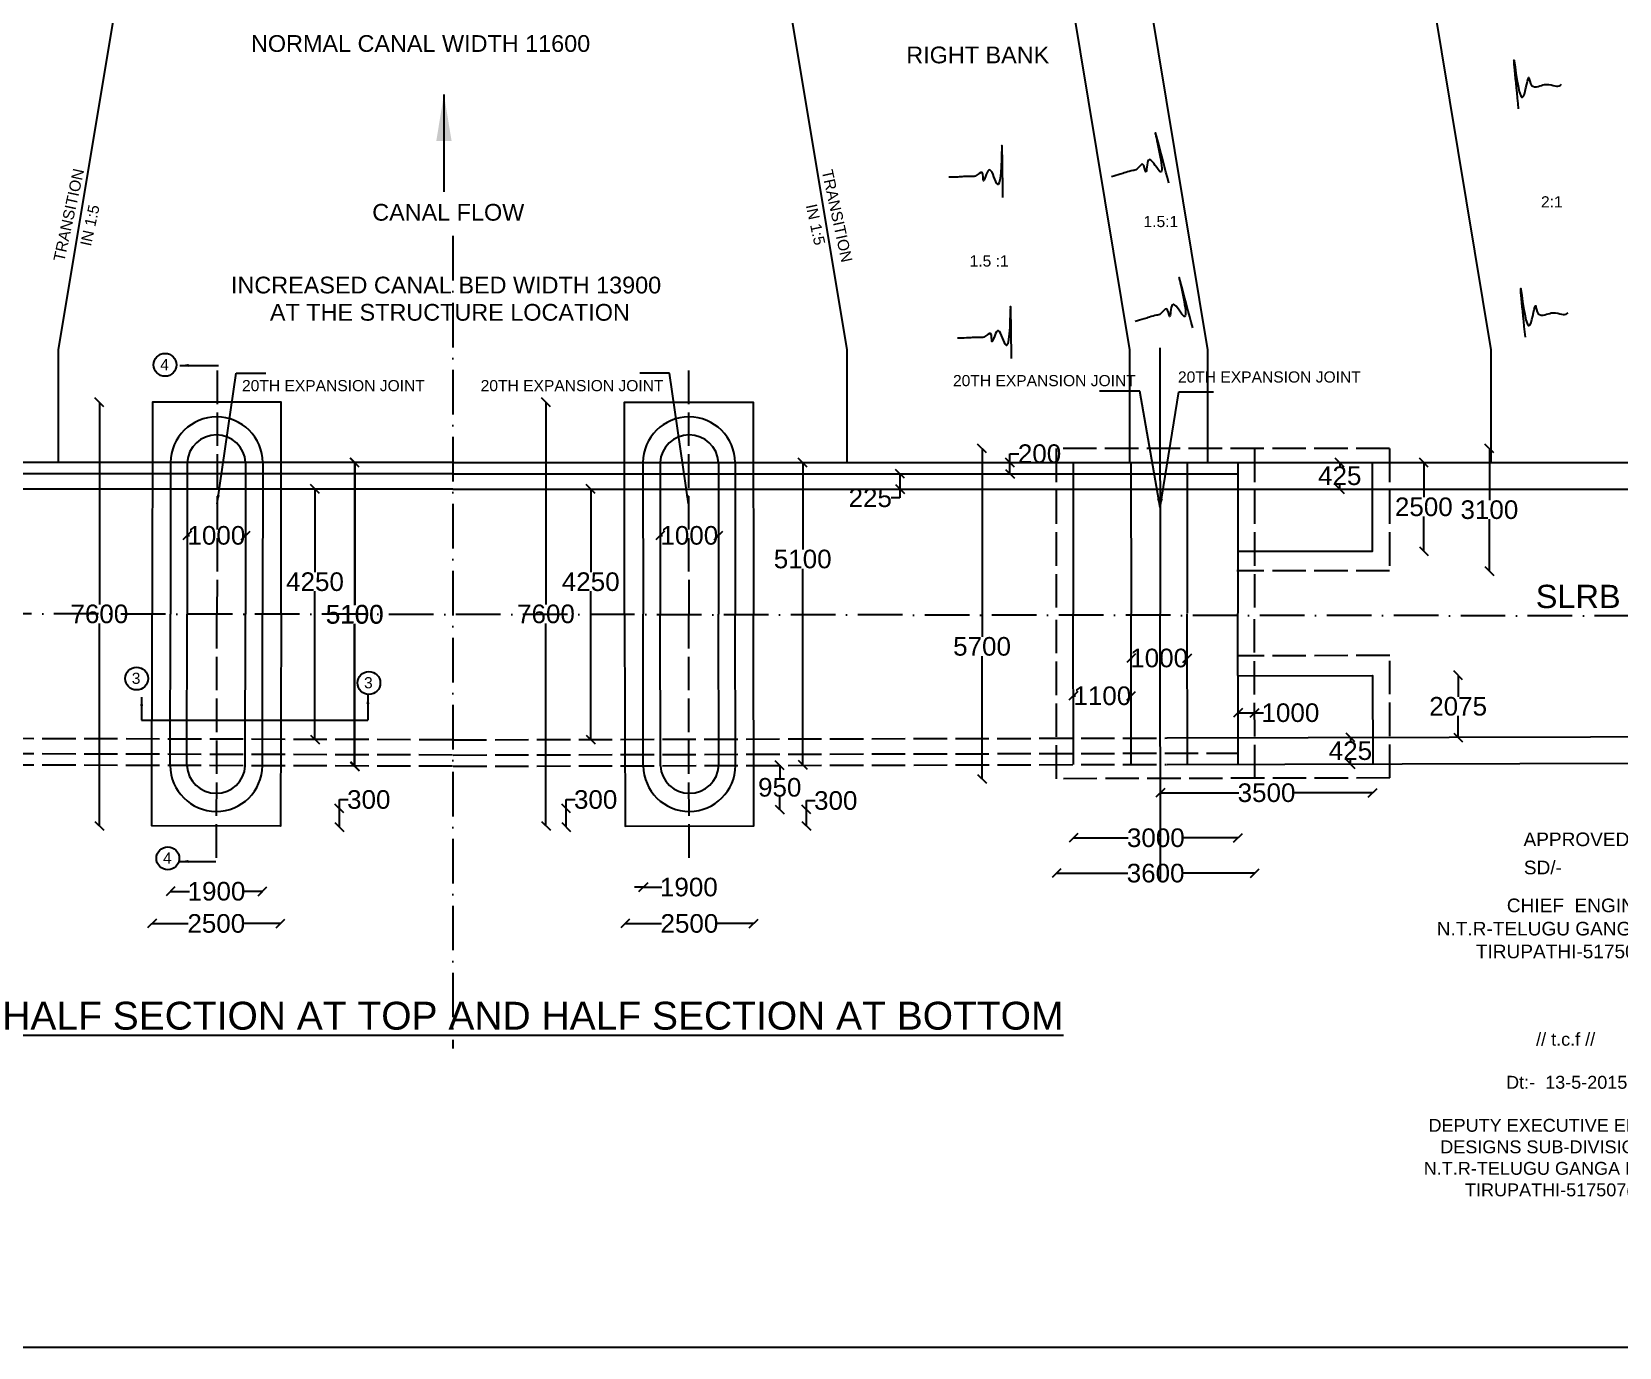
# Model space of a CAD drawing. Header units: millimetres. Extents: x 5124 to 3404099, y 2311 to 45957502.
# Drawn here: x 3370448 to 3387514, y 45924050 to 45938189 of the extents above; entities that cross this region are included whole.
import ezdxf

# ---------------------------------------------------------------- set-up
doc = ezdxf.new("R2010")
doc.units = ezdxf.units.MM
doc.header["$MEASUREMENT"] = 0
doc.linetypes.add('ACAD_ISO02W100', pattern=[15, 12, -3])
doc.linetypes.add('ACAD_ISO10W100', pattern=[18, 12, -3, 0, -3])
for name, color, linetype in [('DIMENSION', 7, 'Continuous'), ('DRAWING', 7, 'Continuous'), ('TEXT', 7, 'Continuous')]:
    doc.layers.add(name, color=color, linetype=linetype)
doc.styles.get("Standard").update_dxf_attribs({"font": 'arial.ttf', "height": 200})
doc.dimstyles.get("Standard").update_dxf_attribs({"dimtxt": 200, "dimasz": 110, "dimexe": 0.18, "dimexo": 0.0625, "dimgap": 0.09, "dimtad": 0, "dimtih": 1, "dimtoh": 1, "dimdec": 0, "dimzin": 0, "dimdsep": 46, "dimtxsty": 'Standard', "dimblk": 'OBLIQUE', "dimcen": 0.09, "dimse1": 1, "dimse2": 1, "dimadec": 0, "dimazin": 0, "dimtfac": 1, "dimtdec": 0, "dimtofl": 0, "dimtmove": 0, "dimatfit": 3, "dimfxl": 1, "dimtolj": 1, "dimtzin": 0, "dimarcsym": 0})

# ---------------------------------------------------------------- blocks, each defined once
blk = doc.blocks.new('_Oblique')
at = {"color": 0, "linetype": 'ByBlock', "lineweight": -2}
blk.add_line((-0.5, -0.5), (0.5, 0.5), dxfattribs=at)
blk = doc.blocks.new('*D86')
at = {"layer": 'Defpoints', "color": 0, "transparency": 16777216}
for p in [(3371746, 45934206), (3371175, 45929655), (3371735, 45929655)]:
    blk.add_point(p, dxfattribs=at)
at = {"layer": 'DRAWING', "color": 0, "lineweight": -2, "transparency": 16777216}
for p, q in [((3371175, 45934206), (3371175, 45932033)), ((3371175, 45929655), (3371175, 45931828))]:
    blk.add_line(p, q, dxfattribs=at)
at = {"layer": 'DRAWING', "color": 0, "lineweight": -2, "transparency": 16777216, "xscale": 95, "yscale": 95, "zscale": 95}
for p, rotation in [((3371175, 45934206), 90), ((3371175, 45929655), 270)]:
    blk.add_blockref('_Oblique', p, dxfattribs=dict(at, rotation=rotation))
at = {"layer": 'DRAWING', "color": 0, "transparency": 16777216, "insert": (3371175, 45931931), "char_height": 200, "attachment_point": 5}
blk.add_mtext('\\A1;7600', dxfattribs=at)
blk = doc.blocks.new('*D87')
at = {"layer": 'Defpoints', "color": 0, "transparency": 16777216}
for p in [(3371939, 45930251), (3372928, 45930250), (3372928, 45928950)]:
    blk.add_point(p, dxfattribs=at)
at = {"layer": 'DRAWING', "color": 0, "lineweight": -2, "transparency": 16777216}
for p, q in [((3371939, 45928950), (3372145, 45928950)), ((3372928, 45928950), (3372723, 45928950))]:
    blk.add_line(p, q, dxfattribs=at)
at = {"layer": 'DRAWING', "color": 0, "lineweight": -2, "transparency": 16777216, "xscale": 95, "yscale": 95, "zscale": 95, "rotation": 180}
blk.add_blockref('_Oblique', (3371939, 45928950), dxfattribs=at)
at = {"layer": 'DRAWING', "color": 0, "lineweight": -2, "transparency": 16777216, "xscale": 95, "yscale": 95, "zscale": 95}
blk.add_blockref('_Oblique', (3372928, 45928950), dxfattribs=at)
at = {"layer": 'DRAWING', "color": 0, "transparency": 16777216, "insert": (3372434, 45928950), "char_height": 200, "attachment_point": 5}
blk.add_mtext('\\A1;1900', dxfattribs=at)
blk = doc.blocks.new('*D88')
at = {"layer": 'Defpoints', "color": 0, "transparency": 16777216}
for p in [(3371741, 45929655), (3373122, 45929652), (3373122, 45928604)]:
    blk.add_point(p, dxfattribs=at)
at = {"layer": 'DRAWING', "color": 0, "lineweight": -2, "transparency": 16777216}
for p, q in [((3371741, 45928604), (3372131, 45928604)), ((3373122, 45928604), (3372732, 45928604))]:
    blk.add_line(p, q, dxfattribs=at)
at = {"layer": 'DRAWING', "color": 0, "lineweight": -2, "transparency": 16777216, "xscale": 95, "yscale": 95, "zscale": 95, "rotation": 180}
blk.add_blockref('_Oblique', (3371741, 45928604), dxfattribs=at)
at = {"layer": 'DRAWING', "color": 0, "lineweight": -2, "transparency": 16777216, "xscale": 95, "yscale": 95, "zscale": 95}
blk.add_blockref('_Oblique', (3373122, 45928604), dxfattribs=at)
at = {"layer": 'DRAWING', "color": 0, "transparency": 16777216, "insert": (3372432, 45928604), "char_height": 200, "attachment_point": 5}
blk.add_mtext('\\A1;2500', dxfattribs=at)
blk = doc.blocks.new('*D62')
at = {"layer": 'Defpoints', "color": 0, "transparency": 16777216}
for p in [(3373755, 45929841), (3373764, 45929841), (3373764, 45929642)]:
    blk.add_point(p, dxfattribs=at)
at = {"layer": 'DRAWING', "color": 0, "lineweight": -2, "transparency": 16777216}
for p, q in [((3373755, 45929841), (3373755, 45929936)), ((3373755, 45929936), (3373850, 45929936)), ((3373755, 45929642), (3373755, 45929841))]:
    blk.add_line(p, q, dxfattribs=at)
at = {"layer": 'DRAWING', "color": 0, "lineweight": -2, "transparency": 16777216, "xscale": 95, "yscale": 95, "zscale": 95}
for p, rotation in [((3373755, 45929841), 90), ((3373755, 45929642), 270)]:
    blk.add_blockref('_Oblique', p, dxfattribs=dict(at, rotation=rotation))
at = {"layer": 'DRAWING', "color": 0, "transparency": 16777216, "insert": (3374071, 45929936), "char_height": 200, "attachment_point": 5}
blk.add_mtext('\\A1;300', dxfattribs=at)
blk = doc.blocks.new('*D89')
at = {"layer": 'Defpoints', "color": 0, "transparency": 16777216}
for p in [(3373757, 45933558), (3373921, 45933558), (3373757, 45930298)]:
    blk.add_point(p, dxfattribs=at)
at = {"layer": 'DRAWING', "color": 0, "lineweight": -2, "transparency": 16777216}
for p, q in [((3373921, 45933558), (3373921, 45932030)), ((3373921, 45930298), (3373921, 45931826))]:
    blk.add_line(p, q, dxfattribs=at)
at = {"layer": 'DRAWING', "color": 0, "lineweight": -2, "transparency": 16777216, "xscale": 95, "yscale": 95, "zscale": 95}
for p, rotation in [((3373921, 45933558), 90), ((3373921, 45930298), 270)]:
    blk.add_blockref('_Oblique', p, dxfattribs=dict(at, rotation=rotation))
at = {"layer": 'DRAWING', "color": 0, "transparency": 16777216, "insert": (3373921, 45931928), "char_height": 200, "attachment_point": 5}
blk.add_mtext('\\A1;5100', dxfattribs=at)
blk = doc.blocks.new('*D90')
at = {"layer": 'Defpoints', "color": 0, "transparency": 16777216}
for p in [(3373306, 45933274), (3373300, 45930583), (3373493, 45930583)]:
    blk.add_point(p, dxfattribs=at)
at = {"layer": 'DRAWING', "color": 0, "lineweight": -2, "transparency": 16777216}
for p, q in [((3373493, 45933274), (3373493, 45932379)), ((3373493, 45930583), (3373493, 45932175))]:
    blk.add_line(p, q, dxfattribs=at)
at = {"layer": 'DRAWING', "color": 0, "lineweight": -2, "transparency": 16777216, "xscale": 95, "yscale": 95, "zscale": 95}
for p, rotation in [((3373493, 45933274), 90), ((3373493, 45930583), 270)]:
    blk.add_blockref('_Oblique', p, dxfattribs=dict(at, rotation=rotation))
at = {"layer": 'DRAWING', "color": 0, "transparency": 16777216, "insert": (3373493, 45932277), "char_height": 200, "attachment_point": 5}
blk.add_mtext('\\A1;4250', dxfattribs=at)
blk = doc.blocks.new('*D91')
at = {"layer": 'Defpoints', "color": 0, "transparency": 16777216}
for p in [(3372119, 45932775), (3372747, 45932775), (3372747, 45932774)]:
    blk.add_point(p, dxfattribs=at)
at = {"layer": 'DRAWING', "color": 0, "lineweight": -2, "transparency": 16777216}
for p, q in [((3372119, 45932775), (3372144, 45932775)), ((3372747, 45932775), (3372722, 45932775))]:
    blk.add_line(p, q, dxfattribs=at)
at = {"layer": 'DRAWING', "color": 0, "lineweight": -2, "transparency": 16777216, "xscale": 95, "yscale": 95, "zscale": 95, "rotation": 180}
blk.add_blockref('_Oblique', (3372119, 45932775), dxfattribs=at)
at = {"layer": 'DRAWING', "color": 0, "lineweight": -2, "transparency": 16777216, "xscale": 95, "yscale": 95, "zscale": 95}
blk.add_blockref('_Oblique', (3372747, 45932775), dxfattribs=at)
at = {"layer": 'DRAWING', "color": 0, "transparency": 16777216, "insert": (3372433, 45932775), "char_height": 200, "attachment_point": 5}
blk.add_mtext('\\A1;1000', dxfattribs=at)
blk = doc.blocks.new('*D95')
at = {"layer": 'Defpoints', "color": 0, "transparency": 16777216}
for p in [(3385045, 45933709), (3386118, 45933709), (3385045, 45932394)]:
    blk.add_point(p, dxfattribs=at)
at = {"layer": 'DRAWING', "color": 0, "lineweight": -2, "transparency": 16777216}
for p, q in [((3386118, 45933709), (3386118, 45933154)), ((3386118, 45932394), (3386118, 45932949))]:
    blk.add_line(p, q, dxfattribs=at)
at = {"layer": 'DRAWING', "color": 0, "lineweight": -2, "transparency": 16777216, "xscale": 95, "yscale": 95, "zscale": 95}
for p, rotation in [((3386118, 45933709), 90), ((3386118, 45932394), 270)]:
    blk.add_blockref('_Oblique', p, dxfattribs=dict(at, rotation=rotation))
at = {"layer": 'DRAWING', "color": 0, "transparency": 16777216, "insert": (3386118, 45933051), "char_height": 200, "attachment_point": 5}
blk.add_mtext('\\A1;3100', dxfattribs=at)
blk = doc.blocks.new('*D96')
at = {"layer": 'Defpoints', "color": 0, "transparency": 16777216}
for p in [(3385318, 45933558), (3384860, 45932607), (3385413, 45932607)]:
    blk.add_point(p, dxfattribs=at)
at = {"layer": 'DRAWING', "color": 0, "lineweight": -2, "transparency": 16777216}
for p, q in [((3385413, 45933558), (3385413, 45933185)), ((3385413, 45932607), (3385413, 45932980))]:
    blk.add_line(p, q, dxfattribs=at)
at = {"layer": 'DRAWING', "color": 0, "lineweight": -2, "transparency": 16777216, "xscale": 95, "yscale": 95, "zscale": 95}
for p, rotation in [((3385413, 45933558), 90), ((3385413, 45932607), 270)]:
    blk.add_blockref('_Oblique', p, dxfattribs=dict(at, rotation=rotation))
at = {"layer": 'DRAWING', "color": 0, "transparency": 16777216, "insert": (3385413, 45933082), "char_height": 200, "attachment_point": 5}
blk.add_mtext('\\A1;2500', dxfattribs=at)
blk = doc.blocks.new('*D97')
at = {"layer": 'Defpoints', "color": 0, "transparency": 16777216}
for p in [(3384509, 45933558), (3384615, 45933558), (3384615, 45933274)]:
    blk.add_point(p, dxfattribs=at)
at = {"layer": 'DRAWING', "color": 0, "lineweight": -2, "transparency": 16777216}
for p, q in [((3384509, 45933558), (3384509, 45933518)), ((3384509, 45933274), (3384509, 45933314))]:
    blk.add_line(p, q, dxfattribs=at)
at = {"layer": 'DRAWING', "color": 0, "lineweight": -2, "transparency": 16777216, "xscale": 95, "yscale": 95, "zscale": 95}
for p, rotation in [((3384509, 45933558), 90), ((3384509, 45933274), 270)]:
    blk.add_blockref('_Oblique', p, dxfattribs=dict(at, rotation=rotation))
at = {"layer": 'DRAWING', "color": 0, "transparency": 16777216, "insert": (3384509, 45933416), "char_height": 200, "attachment_point": 5}
blk.add_mtext('\\A1;425', dxfattribs=at)
blk = doc.blocks.new('*D98')
at = {"layer": 'Defpoints', "color": 0, "transparency": 16777216}
for p in [(3384861, 45931271), (3385782, 45931271), (3384863, 45930604)]:
    blk.add_point(p, dxfattribs=at)
at = {"layer": 'DRAWING', "color": 0, "lineweight": -2, "transparency": 16777216}
for p, q in [((3385782, 45931271), (3385782, 45931040)), ((3385782, 45930604), (3385782, 45930835))]:
    blk.add_line(p, q, dxfattribs=at)
at = {"layer": 'DRAWING', "color": 0, "lineweight": -2, "transparency": 16777216, "xscale": 95, "yscale": 95, "zscale": 95}
for p, rotation in [((3385782, 45931271), 90), ((3385782, 45930604), 270)]:
    blk.add_blockref('_Oblique', p, dxfattribs=dict(at, rotation=rotation))
at = {"layer": 'DRAWING', "color": 0, "transparency": 16777216, "insert": (3385782, 45930938), "char_height": 200, "attachment_point": 5}
blk.add_mtext('\\A1;2075', dxfattribs=at)
blk = doc.blocks.new('*D99')
at = {"layer": 'Defpoints', "color": 0, "transparency": 16777216}
for p in [(3383415, 45930869), (3383595, 45930869), (3383595, 45930869)]:
    blk.add_point(p, dxfattribs=at)
at = {"layer": 'DRAWING', "color": 0, "lineweight": -2, "transparency": 16777216}
for p, q in [((3383415, 45930869), (3383595, 45930869)), ((3383595, 45930869), (3383690, 45930869))]:
    blk.add_line(p, q, dxfattribs=at)
at = {"layer": 'DRAWING', "color": 0, "lineweight": -2, "transparency": 16777216, "xscale": 95, "yscale": 95, "zscale": 95, "rotation": 180}
blk.add_blockref('_Oblique', (3383415, 45930869), dxfattribs=at)
at = {"layer": 'DRAWING', "color": 0, "lineweight": -2, "transparency": 16777216, "xscale": 95, "yscale": 95, "zscale": 95}
blk.add_blockref('_Oblique', (3383595, 45930869), dxfattribs=at)
at = {"layer": 'DRAWING', "color": 0, "transparency": 16777216, "insert": (3383979, 45930869), "char_height": 200, "attachment_point": 5}
blk.add_mtext('\\A1;1000', dxfattribs=at)
blk = doc.blocks.new('*D100')
at = {"layer": 'Defpoints', "color": 0, "transparency": 16777216}
for p in [(3382267, 45931456), (3382870, 45931457), (3382870, 45931457)]:
    blk.add_point(p, dxfattribs=at)
at = {"layer": 'DRAWING', "color": 0, "lineweight": -2, "transparency": 16777216}
for p, q in [((3382267, 45931457), (3382279, 45931457)), ((3382870, 45931457), (3382857, 45931457))]:
    blk.add_line(p, q, dxfattribs=at)
at = {"layer": 'DRAWING', "color": 0, "lineweight": -2, "transparency": 16777216, "xscale": 95, "yscale": 95, "zscale": 95, "rotation": 180}
blk.add_blockref('_Oblique', (3382267, 45931457), dxfattribs=at)
at = {"layer": 'DRAWING', "color": 0, "lineweight": -2, "transparency": 16777216, "xscale": 95, "yscale": 95, "zscale": 95}
blk.add_blockref('_Oblique', (3382870, 45931457), dxfattribs=at)
at = {"layer": 'DRAWING', "color": 0, "transparency": 16777216, "insert": (3382568, 45931457), "char_height": 200, "attachment_point": 5}
blk.add_mtext('\\A1;1000', dxfattribs=at)
blk = doc.blocks.new('*D101')
at = {"layer": 'Defpoints', "color": 0, "transparency": 16777216}
for p in [(3381646, 45931051), (3381646, 45931051), (3382267, 45931051)]:
    blk.add_point(p, dxfattribs=at)
at = {"layer": 'DRAWING', "color": 0, "lineweight": -2, "transparency": 16777216}
for p, q in [((3381646, 45931051), (3381668, 45931051)), ((3382267, 45931051), (3382246, 45931051))]:
    blk.add_line(p, q, dxfattribs=at)
at = {"layer": 'DRAWING', "color": 0, "lineweight": -2, "transparency": 16777216, "xscale": 95, "yscale": 95, "zscale": 95, "rotation": 180}
blk.add_blockref('_Oblique', (3381646, 45931051), dxfattribs=at)
at = {"layer": 'DRAWING', "color": 0, "lineweight": -2, "transparency": 16777216, "xscale": 95, "yscale": 95, "zscale": 95}
blk.add_blockref('_Oblique', (3382267, 45931051), dxfattribs=at)
at = {"layer": 'DRAWING', "color": 0, "transparency": 16777216, "insert": (3381957, 45931051), "char_height": 200, "attachment_point": 5}
blk.add_mtext('\\A1;1100', dxfattribs=at)
blk = doc.blocks.new('*D102')
at = {"layer": 'Defpoints', "color": 0, "transparency": 16777216}
for p in [(3382581, 45930314), (3384864, 45930320), (3382581, 45930009)]:
    blk.add_point(p, dxfattribs=at)
at = {"layer": 'DRAWING', "color": 0, "lineweight": -2, "transparency": 16777216}
for p, q in [((3382581, 45930009), (3383424, 45930009)), ((3384864, 45930009), (3384021, 45930009))]:
    blk.add_line(p, q, dxfattribs=at)
at = {"layer": 'DRAWING', "color": 0, "lineweight": -2, "transparency": 16777216, "xscale": 95, "yscale": 95, "zscale": 95, "rotation": 180}
blk.add_blockref('_Oblique', (3382581, 45930009), dxfattribs=at)
at = {"layer": 'DRAWING', "color": 0, "lineweight": -2, "transparency": 16777216, "xscale": 95, "yscale": 95, "zscale": 95}
blk.add_blockref('_Oblique', (3384864, 45930009), dxfattribs=at)
at = {"layer": 'DRAWING', "color": 0, "transparency": 16777216, "insert": (3383722, 45930009), "char_height": 200, "attachment_point": 5}
blk.add_mtext('\\A1;3500', dxfattribs=at)
blk = doc.blocks.new('*D103')
at = {"layer": 'Defpoints', "color": 0, "transparency": 16777216}
for p in [(3381647, 45930312), (3383416, 45930316), (3381647, 45929525)]:
    blk.add_point(p, dxfattribs=at)
at = {"layer": 'DRAWING', "color": 0, "lineweight": -2, "transparency": 16777216}
for p, q in [((3381647, 45929525), (3382233, 45929525)), ((3383416, 45929525), (3382830, 45929525))]:
    blk.add_line(p, q, dxfattribs=at)
at = {"layer": 'DRAWING', "color": 0, "lineweight": -2, "transparency": 16777216, "xscale": 95, "yscale": 95, "zscale": 95, "rotation": 180}
blk.add_blockref('_Oblique', (3381647, 45929525), dxfattribs=at)
at = {"layer": 'DRAWING', "color": 0, "lineweight": -2, "transparency": 16777216, "xscale": 95, "yscale": 95, "zscale": 95}
blk.add_blockref('_Oblique', (3383416, 45929525), dxfattribs=at)
at = {"layer": 'DRAWING', "color": 0, "transparency": 16777216, "insert": (3382532, 45929525), "char_height": 200, "attachment_point": 5}
blk.add_mtext('\\A1;3000', dxfattribs=at)
blk = doc.blocks.new('*D104')
at = {"layer": 'Defpoints', "color": 0, "transparency": 16777216}
for p in [(3381465, 45930160), (3383596, 45930165), (3381465, 45929145)]:
    blk.add_point(p, dxfattribs=at)
at = {"layer": 'DRAWING', "color": 0, "lineweight": -2, "transparency": 16777216}
for p, q in [((3381465, 45929145), (3382232, 45929145)), ((3383596, 45929145), (3382828, 45929145))]:
    blk.add_line(p, q, dxfattribs=at)
at = {"layer": 'DRAWING', "color": 0, "lineweight": -2, "transparency": 16777216, "xscale": 95, "yscale": 95, "zscale": 95, "rotation": 180}
blk.add_blockref('_Oblique', (3381465, 45929145), dxfattribs=at)
at = {"layer": 'DRAWING', "color": 0, "lineweight": -2, "transparency": 16777216, "xscale": 95, "yscale": 95, "zscale": 95}
blk.add_blockref('_Oblique', (3383596, 45929145), dxfattribs=at)
at = {"layer": 'DRAWING', "color": 0, "transparency": 16777216, "insert": (3382530, 45929145), "char_height": 200, "attachment_point": 5}
blk.add_mtext('\\A1;3600', dxfattribs=at)
blk = doc.blocks.new('*D105')
at = {"layer": 'Defpoints', "color": 0, "transparency": 16777216}
for p in [(3384624, 45930603), (3384692, 45930603), (3384693, 45930319)]:
    blk.add_point(p, dxfattribs=at)
at = {"layer": 'DRAWING', "color": 0, "lineweight": -2, "transparency": 16777216}
for p, q in [((3384624, 45930603), (3384624, 45930564)), ((3384624, 45930319), (3384624, 45930359))]:
    blk.add_line(p, q, dxfattribs=at)
at = {"layer": 'DRAWING', "color": 0, "lineweight": -2, "transparency": 16777216, "xscale": 95, "yscale": 95, "zscale": 95}
for p, rotation in [((3384624, 45930603), 90), ((3384624, 45930319), 270)]:
    blk.add_blockref('_Oblique', p, dxfattribs=dict(at, rotation=rotation))
at = {"layer": 'DRAWING', "color": 0, "transparency": 16777216, "insert": (3384624, 45930461), "char_height": 200, "attachment_point": 5}
blk.add_mtext('\\A1;425', dxfattribs=at)
blk = doc.blocks.new('*D106')
at = {"layer": 'Defpoints', "color": 0, "transparency": 16777216}
for p in [(3381875, 45933558), (3378736, 45930312), (3381812, 45930312)]:
    blk.add_point(p, dxfattribs=at)
at = {"layer": 'DRAWING', "color": 0, "lineweight": -2, "transparency": 16777216}
for p, q in [((3378736, 45933558), (3378736, 45932623)), ((3378736, 45930312), (3378736, 45932418))]:
    blk.add_line(p, q, dxfattribs=at)
at = {"layer": 'DRAWING', "color": 0, "lineweight": -2, "transparency": 16777216, "xscale": 95, "yscale": 95, "zscale": 95}
for p, rotation in [((3378736, 45933558), 90), ((3378736, 45930312), 270)]:
    blk.add_blockref('_Oblique', p, dxfattribs=dict(at, rotation=rotation))
at = {"layer": 'DRAWING', "color": 0, "transparency": 16777216, "insert": (3378736, 45932521), "char_height": 200, "attachment_point": 5}
blk.add_mtext('\\A1;5100', dxfattribs=at)
blk = doc.blocks.new('*D107')
at = {"layer": 'Defpoints', "color": 0, "transparency": 16777216}
for p in [(3380902, 45933558), (3380902, 45933438), (3380964, 45933558)]:
    blk.add_point(p, dxfattribs=at)
at = {"layer": 'DRAWING', "color": 0, "lineweight": -2, "transparency": 16777216}
for p, q in [((3380964, 45933558), (3380964, 45933653)), ((3380964, 45933653), (3381059, 45933653)), ((3380964, 45933438), (3380964, 45933558))]:
    blk.add_line(p, q, dxfattribs=at)
at = {"layer": 'DRAWING', "color": 0, "lineweight": -2, "transparency": 16777216, "xscale": 95, "yscale": 95, "zscale": 95}
for p, rotation in [((3380964, 45933558), 90), ((3380964, 45933438), 270)]:
    blk.add_blockref('_Oblique', p, dxfattribs=dict(at, rotation=rotation))
at = {"layer": 'DRAWING', "color": 0, "transparency": 16777216, "insert": (3381282, 45933653), "char_height": 200, "attachment_point": 5}
blk.add_mtext('\\A1;200', dxfattribs=at)
blk = doc.blocks.new('*D108')
at = {"layer": 'Defpoints', "color": 0, "transparency": 16777216}
for p in [(3381460, 45933709), (3380664, 45930160), (3381465, 45930160)]:
    blk.add_point(p, dxfattribs=at)
at = {"layer": 'DRAWING', "color": 0, "lineweight": -2, "transparency": 16777216}
for p, q in [((3380664, 45933709), (3380664, 45931684)), ((3380664, 45930160), (3380664, 45931479))]:
    blk.add_line(p, q, dxfattribs=at)
at = {"layer": 'DRAWING', "color": 0, "lineweight": -2, "transparency": 16777216, "xscale": 95, "yscale": 95, "zscale": 95}
for p, rotation in [((3380664, 45933709), 90), ((3380664, 45930160), 270)]:
    blk.add_blockref('_Oblique', p, dxfattribs=dict(at, rotation=rotation))
at = {"layer": 'DRAWING', "color": 0, "transparency": 16777216, "insert": (3380664, 45931582), "char_height": 200, "attachment_point": 5}
blk.add_mtext('\\A1;5700', dxfattribs=at)
blk = doc.blocks.new('*D109')
at = {"layer": 'Defpoints', "color": 0, "transparency": 16777216}
for p in [(3379843, 45933438), (3379781, 45933274), (3379843, 45933274)]:
    blk.add_point(p, dxfattribs=at)
at = {"layer": 'DRAWING', "color": 0, "lineweight": -2, "transparency": 16777216}
for p, q in [((3379781, 45933438), (3379781, 45933274)), ((3379781, 45933274), (3379781, 45933179)), ((3379781, 45933179), (3379686, 45933179))]:
    blk.add_line(p, q, dxfattribs=at)
at = {"layer": 'DRAWING', "color": 0, "lineweight": -2, "transparency": 16777216, "xscale": 95, "yscale": 95, "zscale": 95}
for p, rotation in [((3379781, 45933438), 90), ((3379781, 45933274), 270)]:
    blk.add_blockref('_Oblique', p, dxfattribs=dict(at, rotation=rotation))
at = {"layer": 'DRAWING', "color": 0, "transparency": 16777216, "insert": (3379462, 45933179), "char_height": 200, "attachment_point": 5}
blk.add_mtext('\\A1;225', dxfattribs=at)
blk = doc.blocks.new('*D110')
at = {"layer": 'Defpoints', "color": 0, "transparency": 16777216}
for p in [(3378203, 45934206), (3375976, 45929655), (3378215, 45929655)]:
    blk.add_point(p, dxfattribs=at)
at = {"layer": 'DRAWING', "color": 0, "lineweight": -2, "transparency": 16777216}
for p, q in [((3375976, 45934206), (3375976, 45932033)), ((3375976, 45929655), (3375976, 45931828))]:
    blk.add_line(p, q, dxfattribs=at)
at = {"layer": 'DRAWING', "color": 0, "lineweight": -2, "transparency": 16777216, "xscale": 95, "yscale": 95, "zscale": 95}
for p, rotation in [((3375976, 45934206), 90), ((3375976, 45929655), 270)]:
    blk.add_blockref('_Oblique', p, dxfattribs=dict(at, rotation=rotation))
at = {"layer": 'DRAWING', "color": 0, "transparency": 16777216, "insert": (3375976, 45931931), "char_height": 200, "attachment_point": 5}
blk.add_mtext('\\A1;7600', dxfattribs=at)
blk = doc.blocks.new('*D111')
at = {"layer": 'Defpoints', "color": 0, "transparency": 16777216}
for p in [(3377022, 45930295), (3377022, 45930295), (3377022, 45928995)]:
    blk.add_point(p, dxfattribs=at)
at = {"layer": 'DRAWING', "color": 0, "lineweight": -2, "transparency": 16777216}
for q in [(3376927, 45928995), (3377223, 45928995)]:
    blk.add_line((3377022, 45928995), q, dxfattribs=at)
at = {"layer": 'DRAWING', "color": 0, "lineweight": -2, "transparency": 16777216, "xscale": 95, "yscale": 95, "zscale": 95}
blk.add_blockref('_Oblique', (3377022, 45928995), dxfattribs=at)
at = {"layer": 'DRAWING', "color": 0, "lineweight": -2, "transparency": 16777216, "xscale": 95, "yscale": 95, "zscale": 95, "rotation": 180}
blk.add_blockref('_Oblique', (3377022, 45928995), dxfattribs=at)
at = {"layer": 'DRAWING', "color": 0, "transparency": 16777216, "insert": (3377512, 45928995), "char_height": 200, "attachment_point": 5}
blk.add_mtext('\\A1;1900', dxfattribs=at)
blk = doc.blocks.new('*D112')
at = {"layer": 'Defpoints', "color": 0, "transparency": 16777216}
for p in [(3376827, 45929652), (3378209, 45929655), (3376827, 45928604)]:
    blk.add_point(p, dxfattribs=at)
at = {"layer": 'DRAWING', "color": 0, "lineweight": -2, "transparency": 16777216}
for p, q in [((3376827, 45928604), (3377218, 45928604)), ((3378209, 45928604), (3377818, 45928604))]:
    blk.add_line(p, q, dxfattribs=at)
at = {"layer": 'DRAWING', "color": 0, "lineweight": -2, "transparency": 16777216, "xscale": 95, "yscale": 95, "zscale": 95, "rotation": 180}
blk.add_blockref('_Oblique', (3376827, 45928604), dxfattribs=at)
at = {"layer": 'DRAWING', "color": 0, "lineweight": -2, "transparency": 16777216, "xscale": 95, "yscale": 95, "zscale": 95}
blk.add_blockref('_Oblique', (3378209, 45928604), dxfattribs=at)
at = {"layer": 'DRAWING', "color": 0, "transparency": 16777216, "insert": (3377518, 45928604), "char_height": 200, "attachment_point": 5}
blk.add_mtext('\\A1;2500', dxfattribs=at)
blk = doc.blocks.new('*D63')
at = {"layer": 'Defpoints', "color": 0, "transparency": 16777216}
for p in [(3376185, 45929841), (3376194, 45929841), (3376185, 45929642)]:
    blk.add_point(p, dxfattribs=at)
at = {"layer": 'DRAWING', "color": 0, "lineweight": -2, "transparency": 16777216}
for p, q in [((3376194, 45929841), (3376194, 45929936)), ((3376194, 45929936), (3376289, 45929936)), ((3376194, 45929642), (3376194, 45929841))]:
    blk.add_line(p, q, dxfattribs=at)
at = {"layer": 'DRAWING', "color": 0, "lineweight": -2, "transparency": 16777216, "xscale": 95, "yscale": 95, "zscale": 95}
for p, rotation in [((3376194, 45929841), 90), ((3376194, 45929642), 270)]:
    blk.add_blockref('_Oblique', p, dxfattribs=dict(at, rotation=rotation))
at = {"layer": 'DRAWING', "color": 0, "transparency": 16777216, "insert": (3376510, 45929936), "char_height": 200, "attachment_point": 5}
blk.add_mtext('\\A1;300', dxfattribs=at)
blk = doc.blocks.new('*D113')
at = {"layer": 'Defpoints', "color": 0, "transparency": 16777216}
for p in [(3373754, 45933558), (3373919, 45933558), (3373754, 45930292)]:
    blk.add_point(p, dxfattribs=at)
at = {"layer": 'DRAWING', "color": 0, "lineweight": -2, "transparency": 16777216}
for p, q in [((3373919, 45933558), (3373919, 45932027)), ((3373919, 45930292), (3373919, 45931823))]:
    blk.add_line(p, q, dxfattribs=at)
at = {"layer": 'DRAWING', "color": 0, "lineweight": -2, "transparency": 16777216, "xscale": 95, "yscale": 95, "zscale": 95}
for p, rotation in [((3373919, 45933558), 90), ((3373919, 45930292), 270)]:
    blk.add_blockref('_Oblique', p, dxfattribs=dict(at, rotation=rotation))
at = {"layer": 'DRAWING', "color": 0, "transparency": 16777216, "insert": (3373919, 45931925), "char_height": 200, "attachment_point": 5}
blk.add_mtext('\\A1;5100', dxfattribs=at)
blk = doc.blocks.new('*D114')
at = {"layer": 'Defpoints', "color": 0, "transparency": 16777216}
for p in [(3376643, 45933274), (3376457, 45930583), (3376650, 45930583)]:
    blk.add_point(p, dxfattribs=at)
at = {"layer": 'DRAWING', "color": 0, "lineweight": -2, "transparency": 16777216}
for p, q in [((3376457, 45933274), (3376457, 45932379)), ((3376457, 45930583), (3376457, 45932175))]:
    blk.add_line(p, q, dxfattribs=at)
at = {"layer": 'DRAWING', "color": 0, "lineweight": -2, "transparency": 16777216, "xscale": 95, "yscale": 95, "zscale": 95}
for p, rotation in [((3376457, 45933274), 90), ((3376457, 45930583), 270)]:
    blk.add_blockref('_Oblique', p, dxfattribs=dict(at, rotation=rotation))
at = {"layer": 'DRAWING', "color": 0, "transparency": 16777216, "insert": (3376457, 45932277), "char_height": 200, "attachment_point": 5}
blk.add_mtext('\\A1;4250', dxfattribs=at)
blk = doc.blocks.new('*D115')
at = {"layer": 'Defpoints', "color": 0, "transparency": 16777216}
for p in [(3377203, 45932775), (3377203, 45932774), (3377831, 45932775)]:
    blk.add_point(p, dxfattribs=at)
at = {"layer": 'DRAWING', "color": 0, "lineweight": -2, "transparency": 16777216}
for p, q in [((3377203, 45932775), (3377228, 45932775)), ((3377831, 45932775), (3377806, 45932775))]:
    blk.add_line(p, q, dxfattribs=at)
at = {"layer": 'DRAWING', "color": 0, "lineweight": -2, "transparency": 16777216, "xscale": 95, "yscale": 95, "zscale": 95, "rotation": 180}
blk.add_blockref('_Oblique', (3377203, 45932775), dxfattribs=at)
at = {"layer": 'DRAWING', "color": 0, "lineweight": -2, "transparency": 16777216, "xscale": 95, "yscale": 95, "zscale": 95}
blk.add_blockref('_Oblique', (3377831, 45932775), dxfattribs=at)
at = {"layer": 'DRAWING', "color": 0, "transparency": 16777216, "insert": (3377517, 45932775), "char_height": 200, "attachment_point": 5}
blk.add_mtext('\\A1;1000', dxfattribs=at)
blk = doc.blocks.new('*D64')
at = {"layer": 'Defpoints', "color": 0, "transparency": 16777216}
for p in [(3378775, 45929830), (3378775, 45929830), (3378775, 45929655)]:
    blk.add_point(p, dxfattribs=at)
at = {"layer": 'DRAWING', "color": 0, "lineweight": -2, "transparency": 16777216}
for p, q in [((3378775, 45929830), (3378775, 45929925)), ((3378775, 45929925), (3378870, 45929925)), ((3378775, 45929655), (3378775, 45929830))]:
    blk.add_line(p, q, dxfattribs=at)
at = {"layer": 'DRAWING', "color": 0, "lineweight": -2, "transparency": 16777216, "xscale": 95, "yscale": 95, "zscale": 95}
for p, rotation in [((3378775, 45929830), 90), ((3378775, 45929655), 270)]:
    blk.add_blockref('_Oblique', p, dxfattribs=dict(at, rotation=rotation))
at = {"layer": 'DRAWING', "color": 0, "transparency": 16777216, "insert": (3379091, 45929925), "char_height": 200, "attachment_point": 5}
blk.add_mtext('\\A1;300', dxfattribs=at)
blk = doc.blocks.new('*D65')
at = {"layer": 'Defpoints', "color": 0, "transparency": 16777216}
for p in [(3378489, 45930305), (3378775, 45930305), (3378775, 45929830)]:
    blk.add_point(p, dxfattribs=at)
at = {"layer": 'DRAWING', "color": 0, "lineweight": -2, "transparency": 16777216}
for p, q in [((3378489, 45930305), (3378489, 45930169)), ((3378489, 45929830), (3378489, 45929965))]:
    blk.add_line(p, q, dxfattribs=at)
at = {"layer": 'DRAWING', "color": 0, "lineweight": -2, "transparency": 16777216, "xscale": 95, "yscale": 95, "zscale": 95}
for p, rotation in [((3378489, 45930305), 90), ((3378489, 45929830), 270)]:
    blk.add_blockref('_Oblique', p, dxfattribs=dict(at, rotation=rotation))
at = {"layer": 'DRAWING', "color": 0, "transparency": 16777216, "insert": (3378489, 45930067), "char_height": 200, "attachment_point": 5}
blk.add_mtext('\\A1;950', dxfattribs=at)

msp = doc.modelspace()

# ---------------------------------------------------------------- linework, layer by layer
at = {"layer": 'DIMENSION'}
for points in [[(3382672.5, 45936560.3), (3382533.4, 45937066.1), (3382569, 45936692.7), (3382454, 45936810.3), (3382425, 45936684.8), (3382389.6, 45936767.2), (3382328.4, 45936712.2), (3382284.9, 45936697.1), (3382208, 45936676), (3382149.7, 45936656.8), (3382055.1, 45936630.8)], [(3380887.8, 45936407.1), (3380875.4, 45936931.6), (3380819.5, 45936560.6), (3380736.4, 45936702.6), (3380677.8, 45936587.8), (3380663.5, 45936676.3), (3380590.8, 45936637.8), (3380544.9, 45936633.7), (3380465.2, 45936631.8), (3380404, 45936627.3), (3380305.9, 45936625)], [(3382928.1, 45935005.4), (3382789, 45935511.2), (3382824.7, 45935137.7), (3382709.7, 45935255.4), (3382680.6, 45935129.9), (3382645.2, 45935212.2), (3382584, 45935157.3), (3382540.5, 45935142.2), (3382463.7, 45935121), (3382405.3, 45935101.8), (3382310.8, 45935075.8)], [(3380980.2, 45934677.4), (3380967.8, 45935201.9), (3380911.9, 45934830.9), (3380828.8, 45934972.8), (3380770.2, 45934858.1), (3380755.9, 45934946.6), (3380683.2, 45934908.1), (3380637.3, 45934904), (3380557.6, 45934902.1), (3380496.4, 45934897.6), (3380398.3, 45934895.2)]]:
    msp.add_spline(points, degree=3, dxfattribs=at)
at = {"layer": 'DRAWING'}
msp.add_lwpolyline([(3404098.8, 45957501.5), (3354355.4, 45957501.5), (3354355.4, 45924050.1), (3404098.8, 45924050.1)], close=True, dxfattribs=at)
for points in [[(3370737.3, 45933558), (3370737.3, 45934771), (3371357.6, 45938514.6), (3371357.6, 45939400.8)], [(3379212.4, 45933558), (3379212.4, 45934771), (3378592.1, 45938514.6), (3378592.1, 45939400.8)], [(3382251.4, 45933558), (3382251.4, 45934771), (3381631.1, 45938514.6), (3381631.1, 45939400.8)], [(3383092.7, 45933558), (3383092.7, 45934771), (3382472.4, 45938514.6), (3382472.4, 45939400.8)], [(3386137.7, 45933558), (3386137.7, 45934771), (3385517.4, 45938514.6), (3385517.4, 45939400.8)], [(3382575.6, 45934793.2), (3382577.9, 45931937.9)], [(3373128.1, 45931928.8), (3373128.1, 45934206.1), (3371746.4, 45934206.1), (3371743.5, 45931930.6)], [(3376821.5, 45931928.8), (3376821.5, 45934206.1), (3378203.3, 45934206.1), (3378206.1, 45931930.6)], [(3374974.8, 45933558), (3359717.9, 45933558)], [(3374974.8, 45933437.7), (3366537.3, 45933437.7)], [(3371940.3, 45933558), (3371938.2, 45931930.1)], [(3372119.5, 45933558), (3372117.5, 45931930.1)], [(3372747.6, 45933558), (3372745.5, 45931930.1)], [(3372932.1, 45933558), (3372930.1, 45931930.1)], [(3374974.8, 45933558), (3390231.8, 45933558)], [(3374974.8, 45933437.7), (3383412.3, 45933437.7)], [(3377017.5, 45933558), (3377019.6, 45931930.1)], [(3377202.1, 45933558), (3377204.1, 45931930.1)], [(3377830.1, 45933558), (3377832.2, 45931930.1)], [(3378009.4, 45933558), (3378011.4, 45931930.1)], [(3381643, 45933558), (3381645.2, 45931937)], [(3382263.9, 45933558), (3382266.1, 45931937.9)], [(3382867.5, 45933558), (3382869.7, 45931938.7)], [(3383412.3, 45933558), (3383412.3, 45933274.1)], [(3383413.2, 45932606.8), (3384859.6, 45932606.8), (3384859.6, 45933558)], [(3374974.8, 45933274.1), (3359717.9, 45933274.1)], [(3374974.8, 45933274.1), (3390231.8, 45933274.1)], [(3383412.3, 45933274.1), (3383414.2, 45931939.5)], [(3373128.1, 45931928.8), (3373122.4, 45929651.6), (3371740.7, 45929655.1), (3371743.5, 45931930.6)], [(3371936.2, 45930302.6), (3371938.2, 45931930.6)], [(3372115.4, 45930302.2), (3372117.5, 45931930.1)], [(3372743.5, 45930300.6), (3372745.5, 45931928.5)], [(3372928, 45930300.1), (3372930.1, 45931928.1)], [(3376821.5, 45931928.8), (3376827.3, 45929651.6), (3378209, 45929655.1), (3378206.1, 45931930.6)], [(3377021.6, 45930300.1), (3377019.6, 45931928.1)], [(3377206.2, 45930300.6), (3377204.1, 45931928.5)], [(3377834.2, 45930302.2), (3377832.2, 45931930.1)], [(3378013.5, 45930302.6), (3378011.4, 45931930.6)], [(3381647.1, 45930311.8), (3381645.2, 45931932.8)], [(3382268, 45930313.4), (3382266.1, 45931933.5)], [(3382582.9, 45929079), (3382577.9, 45931934.3)], [(3382871.6, 45930314.9), (3382869.7, 45931934.2)], [(3383415.7, 45930600.2), (3383414.2, 45931934.8)], [(3383414.9, 45931267.5), (3384861.3, 45931271.2), (3384863.7, 45930319.9)], [(3382653.5, 45930598.3), (3390235.1, 45930617.4)], [(3383416.4, 45930316.3), (3383415.7, 45930600.2)], [(3382653.2, 45930314.3), (3390235.8, 45930333.5)]]:
    msp.add_lwpolyline(points, dxfattribs=at)
at = {"layer": 'DRAWING', "linetype": 'ACAD_ISO10W100', "ltscale": 40}
for points in [[(3374974.8, 45935997.1), (3374974.8, 45927262.4)], [(3374974.8, 45935997.1), (3374974.8, 45927262.4)], [(3388449.5, 45931909.5), (3358031.2, 45931947.9)]]:
    msp.add_lwpolyline(points, dxfattribs=at)
at = {"layer": 'DRAWING', "linetype": 'ACAD_ISO02W100', "ltscale": 30}
for points in [[(3372441.3, 45934547.8), (3372439.3, 45931930.1)], [(3377508.3, 45934547.8), (3377510.4, 45931930.1)], [(3385044.9, 45933709.3), (3381460.1, 45933709.3), (3381462.5, 45931936.8)], [(3383591.1, 45933709.3), (3383593.5, 45931939.7)], [(3385044.9, 45933709.3), (3385044.9, 45932393.6)], [(3385044.9, 45932393.6), (3383401.4, 45932393.6)], [(3372434.7, 45929311.6), (3372439.3, 45931929.3)], [(3377514.9, 45929311.6), (3377510.4, 45931929.3)], [(3385049.4, 45930169.1), (3381464.6, 45930160.1), (3381462.5, 45931932.6)], [(3383595.5, 45930165.5), (3383593.5, 45931935.1)], [(3385046.1, 45931484.9), (3383402.5, 45931480.7)], [(3385049.4, 45930169.1), (3385046.1, 45931484.9)], [(3374971.4, 45930578.9), (3367300.9, 45930598.3)], [(3374978.2, 45930578.9), (3382648.7, 45930598.3)], [(3374971, 45930415.4), (3366533.5, 45930436.6)], [(3374978.6, 45930415.4), (3383416.1, 45930436.6)], [(3374970.7, 45930295), (3367303.9, 45930314.3)], [(3374978.9, 45930295), (3382645.7, 45930314.3)]]:
    msp.add_lwpolyline(points, dxfattribs=at)
at = {"layer": 'DRAWING'}
for centre in [(3371881.4, 45934608.9), (3371575.4, 45931237.4), (3374072.5, 45931189.9), (3371911, 45929305.2)]:
    msp.add_circle(centre, 122.8, dxfattribs=at)
for centre, radius, start, end in [((3372436.2, 45933553.8), 495.9, 0.49431, 179.50569), ((3377513.4, 45933553.8), 495.9, 0.49431, 179.50569), ((3372433.5, 45933541.3), 314.5, 3.04852, 176.76438), ((3377516.1, 45933541.3), 314.5, 3.23562, 176.95148), ((3372432.1, 45930305.7), 495.9, 180.34972, 359.36109), ((3372429.5, 45930318.1), 314.5, 183.09102, 356.80688), ((3377517.5, 45930305.7), 495.9, 180.63891, 359.65028), ((3377520.2, 45930318.1), 314.5, 183.19312, 356.90898)]:
    msp.add_arc(centre, radius, start, end, dxfattribs=at)
for points in [[(3386432.5, 45937360.4), (3386387.6, 45937854.1), (3386485.3, 45937495), (3386543.5, 45937696.3), (3386570.3, 45937613), (3386642.7, 45937602), (3386710.4, 45937620.8), (3386804.9, 45937613), (3386869.4, 45937608.3), (3386891.5, 45937624)], [(3386504.5, 45934906), (3386459.6, 45935399.7), (3386557.3, 45935040.6), (3386615.6, 45935241.9), (3386642.3, 45935158.6), (3386714.7, 45935147.6), (3386782.4, 45935166.4), (3386876.9, 45935158.6), (3386941.5, 45935153.8), (3386963.5, 45935169.6)]]:
    msp.add_spline(points, degree=3, dxfattribs=at)

# ---------------------------------------------------------------- texts
at = {"layer": 'TEXT'}
for s, height, p in [('NORMAL CANAL WIDTH 11600', 180, (3372804.9, 45937972.8)), ('RIGHT BANK', 180, (3379849.4, 45937849.9)), ('CANAL FLOW', 180, (3374108.4, 45936158.6)), ('2:1', 120, (3386672.3, 45936301.2)), ('1.5:1', 120, (3382399.9, 45936089.5)), ('1.5 :1', 120, (3380530.1, 45935665.5)), ('INCREASED CANAL BED WIDTH 13900', 180, (3372589.7, 45935376.7)), ('AT THE STRUCTURE LOCATION', 180, (3373008.4, 45935083.5)), ('4', 120, (3371829.2, 45934551.4)), ('20TH EXPANSION JOINT ', 120, (3372708.4, 45934325.6)), ('20TH EXPANSION JOINT ', 120, (3375274.2, 45934325.6)), ('20TH EXPANSION JOINT ', 120, (3380351.4, 45934379.5)), ('20TH EXPANSION JOINT ', 120, (3382770, 45934418.6)), ('SLRB', 250, (3386616.4, 45931994.9)), ('3', 120, (3371523.2, 45931179.9)), ('3', 120, (3374020.3, 45931132.4)), ('APPROVED BY ', 146.557, (3386484.7, 45929435.8)), ('4', 120, (3371858.8, 45929247.7)), ('SD/-', 146.56, (3386488.4, 45929133.3)), ('N.T.R-TELUGU GANGA PROJECT', 146.557, (3385551.6, 45928475.8)), ('TIRUPATHI-517507(A.P)', 146.557, (3385972.6, 45928230.7)), ('%%UHALF SECTION AT TOP AND HALF SECTION AT BOTTOM', 300, (3370130.8, 45927463.6))]:
    msp.add_text(s, height=height, dxfattribs=at).set_placement(p)
for s, rotation, p in [('TRANSITION', 77.72051, (3370796.5, 45935710.8)), ('TRANSITION', 282.27949, (3378939.4, 45936693.1)), ('IN 1:5', 77.72051, (3371084.1, 45935876.9)), ('IN 1:5', 282.27949, (3378768.6, 45936322.7))]:
    msp.add_text(s, height=120, rotation=rotation, dxfattribs=at).set_placement(p)
at = {"layer": 'TEXT', "attachment_point": 1}
for s, insert, char_height, width in [('CHIEF  ENGINEER', (3386305.4, 45928872.7), 146.557, 4116.147), ('\\pi3164.2;// t.c.f //\\P\\pi3481.9;\\P\\pi2841.5;Dt:-  13-5-2015\\P\\pi3481.9;\\P\\pi1953.8; DEPUTY EXECUTIVE ENGINEER\\P\\pi2134;DESIGNS SUB-DIVISION NO.1\\P\\pi1956.7;N.T.R-TELUGU GANGA PROJECT\\P\\pi2399.8;TIRUPATHI-517507(A.P)', (3383455.9, 45927429.8), 138.74, 6963.77)]:
    msp.add_mtext(s, dxfattribs=dict(at, insert=insert, char_height=char_height, width=width))

# ---------------------------------------------------------------- dimensions: what is measured, and where the dimension line sits
at = {"layer": 'DRAWING'}
for base, p1, p2, angle, text, picture, middle in [((3371174.6, 45929655.1), (3371746.4, 45934206.1), (3371734.9, 45929655.1), 90, '7600', '*D86', (3371174.6, 45931930.6)), ((3380964.1, 45933558), (3380902.3, 45933437.7), (3380902.3, 45933558), 90, '200', '*D107', (3381281.5, 45933653)), ((3386118.5, 45933709.3), (3385044.9, 45932393.6), (3385044.9, 45933709.3), 90, '3100', '*D95', (3386118.5, 45933051.4)), ((3373919.2, 45933558), (3373754.2, 45930291.9), (3373754.2, 45933558), 90, '5100', '*D113', (3373919.2, 45931925)), ((3373921.5, 45933558), (3373756.5, 45930298), (3373756.5, 45933558), 90, '5100', '*D89', (3373921.5, 45931928)), ((3384508.8, 45933558), (3384615, 45933274.1), (3384615, 45933558), 90, '425', '*D97', (3384508.8, 45933416.1)), ((3385412.8, 45932606.8), (3385318, 45933558), (3384859.6, 45932606.8), 90, '2500', '*D96', (3385412.8, 45933082.4)), ((3379780.9, 45933274.1), (3379842.8, 45933437.7), (3379842.8, 45933274.1), 90, '225', '*D109', (3379462.5, 45933179.1)), ((3377203.1, 45932774.6), (3377831.1, 45932774.6), (3377203.1, 45932773.8), 180, '1000', '*D115', (3377517.1, 45932774.6)), ((3382870.3, 45931456.8), (3382266.6, 45931456.1), (3382870.3, 45931456.8), 180, '1000', '*D100', (3382568.5, 45931456.8)), ((3385782.3, 45931271.2), (3384863, 45930603.9), (3384861.3, 45931271.2), 90, '2075', '*D98', (3385782.3, 45930937.5)), ((3381646.2, 45931050.8), (3382267.1, 45931051.5), (3381646.2, 45931050.8), 180, '1100', '*D101', (3381956.7, 45931050.8)), ((3383594.7, 45930869.2), (3383415.4, 45930869), (3383594.7, 45930869.2), 180, '1000', '*D99', (3383978.7, 45930869.2)), ((3384624.1, 45930603.4), (3384692.9, 45930319.5), (3384692.2, 45930603.4), 90, '425', '*D105', (3384624.1, 45930461.5)), ((3381647.1, 45929524.9), (3383416.4, 45930316.3), (3381647.1, 45930311.8), 180, '3000', '*D103', (3382531.7, 45929524.9)), ((3382580.7, 45930008.8), (3384863.7, 45930319.9), (3382580.7, 45930314.2), 180, '3500', '*D102', (3383722.2, 45930008.8)), ((3373755.4, 45929840.6), (3373764.2, 45929642.1), (3373764.2, 45929840.6), 90, '300', '*D62', (3374071, 45929935.6)), ((3376194.3, 45929840.6), (3376185.5, 45929642.1), (3376185.5, 45929840.6), 90, '300', '*D63', (3376509.9, 45929935.6)), ((3378775.1, 45929829.8), (3378775.1, 45929655.1), (3378775.1, 45929829.8), 90, '300', '*D64', (3379090.7, 45929924.8)), ((3381464.6, 45929145.2), (3383595.5, 45930165.5), (3381464.6, 45930160.1), 180, '3600', '*D104', (3382530.1, 45929145.2)), ((3376827.3, 45928604), (3378209, 45929655.1), (3376827.3, 45929651.6), 180, '2500', '*D112', (3377518.1, 45928604))]:
    dim = msp.add_linear_dim(base=base, p1=p1, p2=p2, angle=angle, text=text, dimstyle='Standard', override={"dimasz": 95, "dimarcsym": 1}, dxfattribs=at)
    dim.commit()
    dim.dimension.update_dxf_attribs({"geometry": picture, "text_midpoint": middle})
for base, p1, p2, angle, text, picture, middle in [((3375976.3, 45929655.1), (3378203.3, 45934206.1), (3378214.7, 45929655.1), 90, '7600', '*D110', (3375976.3, 45931930.6)), ((3380664.3, 45930160.1), (3381460.1, 45933709.3), (3381464.6, 45930160.1), 90, '5700', '*D108', (3380664.3, 45931581.6)), ((3378735.6, 45930312.2), (3381874.8, 45933558), (3381812.1, 45930312.2), 90, '5100', '*D106', (3378735.6, 45932520.6)), ((3373492.8, 45930583.1), (3373306.5, 45933274.1), (3373299.7, 45930583.1), 90, '4250', '*D90', (3373492.8, 45932277)), ((3376456.8, 45930583.1), (3376643.2, 45933274.1), (3376650, 45930583.1), 90, '4250', '*D114', (3376456.8, 45932277)), ((3378489.1, 45930304.6), (3378775.1, 45929829.8), (3378775.1, 45930304.6), 90, '950', '*D65', (3378489.1, 45930067.2)), ((3377021.6, 45928995.3), (3377021.7, 45930294.7), (3377021.6, 45930294.7), 180, '1900', '*D111', (3377511.8, 45928995.3))]:
    dim = msp.add_linear_dim(base=base, p1=p1, p2=p2, angle=angle, text=text, dimstyle='Standard', override={"dimasz": 95, "dimarcsym": 1}, dxfattribs=at)
    dim.commit()
    dim.dimension.update_dxf_attribs({"geometry": picture, "text_midpoint": middle, "dimtype": 160})
for base, p1, p2, text, picture, middle in [((3372746.6, 45932774.6), (3372118.6, 45932774.6), (3372746.6, 45932773.8), '1000', '*D91', (3372432.6, 45932774.6)), ((3372928, 45928950.2), (3371939.2, 45930250.8), (3372928, 45930249.6), '1900', '*D87', (3372433.6, 45928950.2)), ((3373122.4, 45928604), (3371740.7, 45929655.1), (3373122.4, 45929651.6), '2500', '*D88', (3372431.5, 45928604))]:
    dim = msp.add_linear_dim(base=base, p1=p1, p2=p2, text=text, dimstyle='Standard', override={"dimasz": 95, "dimarcsym": 1}, dxfattribs=at)
    dim.commit()
    dim.dimension.update_dxf_attribs({"geometry": picture, "text_midpoint": middle})

# ---------------------------------------------------------------- leaders
at = {"layer": 'DIMENSION'}
msp.add_leader([(3374879.2, 45937515.5), (3374879.2, 45936469.5)], dimstyle='Standard', override={"dimasz": 500, "dimarcsym": 1}, dxfattribs=at)
at = {"layer": 'DRAWING'}
for points in [[(3372039.4, 45934602.9), (3372455.2, 45934602.9)], [(3372440.2, 45933114.5), (3372644.2, 45934521.2), (3372964.9, 45934521.2)], [(3377509.4, 45933114.5), (3377305.5, 45934521.2), (3376984.8, 45934521.2)], [(3382577, 45933074.5), (3382358.7, 45934327.3), (3381927.2, 45934327.3)], [(3382577, 45933074.5), (3382778.8, 45934317.2), (3383152.9, 45934317.2)], [(3371629.4, 45931038.4), (3371629.4, 45930789.6), (3374061.7, 45930790.2)], [(3374061.7, 45931059.5), (3374061.7, 45930790.2)], [(3372037.9, 45929271.5), (3372425.5, 45929271.5)]]:
    msp.add_leader(points, dimstyle='Standard', override={"dimasz": 95, "dimgap": 0.09, "dimtad": 0, "dimarcsym": 1}, dxfattribs=at)

doc.saveas('drawing.dxf')
